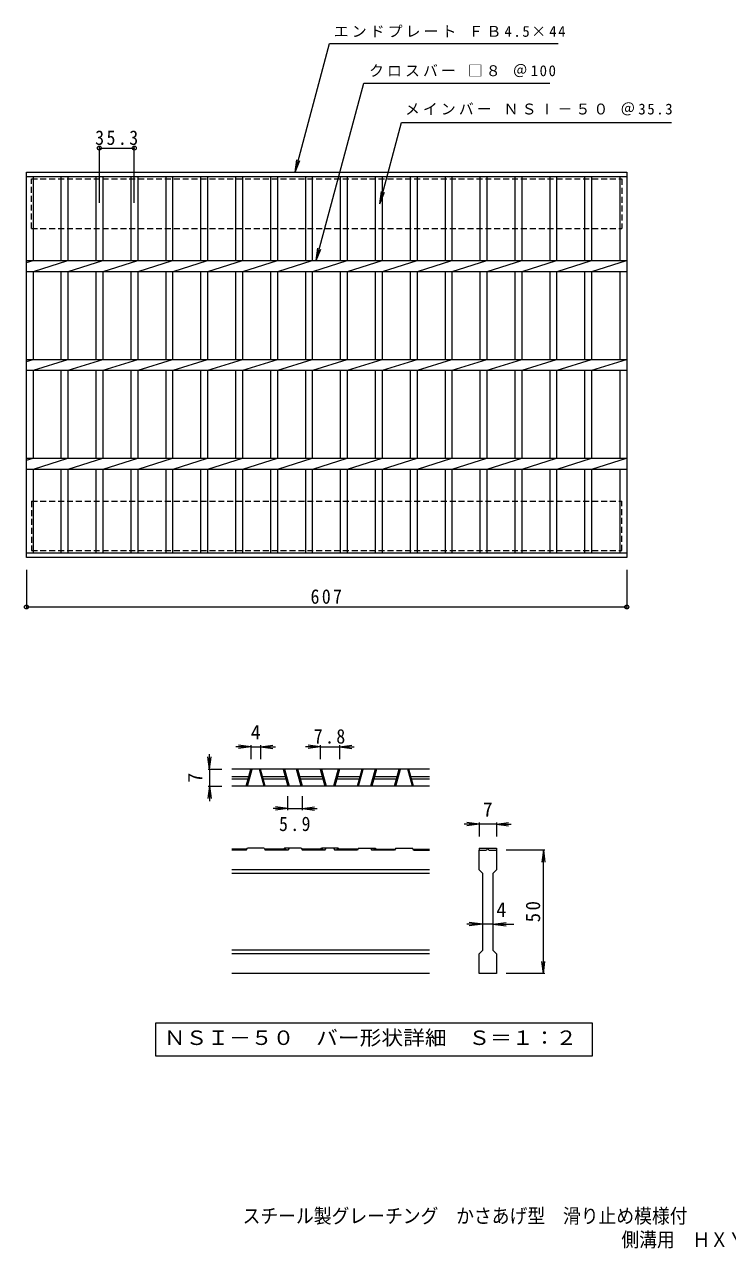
# Model space of a CAD drawing. Units: millimetres, scale not verified, with parts at other scales. Extents: x -640 to 782, y -687 to 552.
# Drawn here: x -640 to 71, y -687 to 552 of the extents above; entities that cross this region are included whole.
import ezdxf
from ezdxf.enums import TextEntityAlignment as Align

# ---------------------------------------------------------------- set-up
doc = ezdxf.new("R2010")
doc.units = ezdxf.units.MM
doc.header["$LTSCALE"] = 5
doc.header["$PDMODE"] = 32
doc.header["$PDSIZE"] = 4
doc.linetypes.add('DASHED1', pattern=[1.8, 1.2, -0.6])
for name, color, linetype, lineweight in [('1-1_1-1ﾚｲﾔ', 2, 'Continuous', 9), ('1-2_1-2ﾚｲﾔ', 3, 'Continuous', 9), ('1-4_1-4ﾚｲﾔ', 7, 'Continuous', 9), ('D-0', 7, 'Continuous', 9), ('D-2', 3, 'Continuous', 9), ('D-4', 7, 'Continuous', 9)]:
    doc.layers.add(name, color=color, linetype=linetype, lineweight=lineweight)
doc.layers.add('F-5_F-5ﾚｲﾔ', color=2, linetype='Continuous')
doc.styles.add('ＭＳ ゴシック', font='')
doc.styles.get('ＭＳ ゴシック').set_extended_font_data('MS Gothic')

msp = doc.modelspace()

# ---------------------------------------------------------------- linework, layer by layer
at = {"layer": '1-1_1-1ﾚｲﾔ', "linetype": 'DASHED1'}
for p, q in [((-633.042, 345.618), (-633.042, 395.618)), ((-633.042, 345.618), (-36.042, 345.618)), ((-633.042, 69.618), (-633.042, 19.618)), ((-633.042, 69.618), (-36.042, 69.618))]:
    msp.add_line(p, q, dxfattribs=at)
for points in [[(-633.042, 395.618), (-36.042, 395.618), (-36.042, 345.618)], [(-633.042, 19.618), (-36.042, 19.618), (-36.042, 69.618)]]:
    msp.add_lwpolyline(points, dxfattribs=at)
at = {"layer": '1-2_1-2ﾚｲﾔ'}
for p, q in [((-638.042, 402.618), (-31.042, 402.618)), ((-638.042, 12.618), (-638.042, 402.618)), ((-638.042, 398.118), (-31.042, 398.118)), ((-631.042, 313.118), (-631.042, 398.118)), ((-603.142, 398.118), (-603.142, 313.118)), ((-596.142, 398.118), (-596.142, 313.118)), ((-567.841, 398.118), (-567.841, 313.118)), ((-560.842, 398.118), (-560.842, 313.118)), ((-532.541, 398.118), (-532.541, 313.118)), ((-525.541, 398.118), (-525.541, 313.118)), ((-497.242, 398.118), (-497.242, 313.118)), ((-490.242, 398.118), (-490.242, 313.118)), ((-461.942, 398.118), (-461.942, 313.118)), ((-454.941, 398.118), (-454.941, 313.118)), ((-426.641, 398.118), (-426.641, 313.118)), ((-419.641, 398.118), (-419.641, 313.118)), ((-391.342, 398.118), (-391.342, 313.118)), ((-384.342, 398.118), (-384.342, 313.118)), ((-356.042, 398.118), (-356.042, 313.118)), ((-349.042, 398.118), (-349.042, 313.118)), ((-320.741, 398.118), (-320.741, 313.118)), ((-313.741, 398.118), (-313.741, 313.118)), ((-285.442, 398.118), (-285.442, 313.118)), ((-278.442, 398.118), (-278.442, 313.118)), ((-250.141, 398.118), (-250.141, 313.118)), ((-243.142, 398.118), (-243.142, 313.118)), ((-214.842, 398.118), (-214.842, 313.118)), ((-207.842, 398.118), (-207.842, 313.118)), ((-179.542, 398.118), (-179.542, 313.118)), ((-172.542, 398.118), (-172.542, 313.118)), ((-144.242, 398.118), (-144.242, 313.118)), ((-137.242, 398.118), (-137.242, 313.118)), ((-108.943, 398.118), (-108.943, 313.118)), ((-101.942, 398.118), (-101.942, 313.118)), ((-73.643, 398.118), (-73.643, 313.118)), ((-66.643, 398.118), (-66.643, 313.118)), ((-38.042, 398.118), (-38.042, 313.118)), ((-31.042, 402.618), (-31.042, 12.618)), ((-638.042, 311.038), (-631.442, 313.118)), ((-638.042, 313.118), (-31.042, 313.118)), ((-631.042, 302.118), (-596.142, 313.118)), ((-595.742, 302.118), (-560.842, 313.118)), ((-560.441, 302.118), (-525.542, 313.118)), ((-525.142, 302.118), (-490.242, 313.118)), ((-489.842, 302.118), (-454.942, 313.118)), ((-454.542, 302.118), (-419.642, 313.118)), ((-419.241, 302.118), (-384.342, 313.118)), ((-383.942, 302.118), (-349.042, 313.118)), ((-348.642, 302.118), (-313.742, 313.118)), ((-313.341, 302.118), (-278.442, 313.118)), ((-278.042, 302.118), (-243.142, 313.118)), ((-242.742, 302.118), (-207.842, 313.118)), ((-207.442, 302.118), (-172.542, 313.118)), ((-172.142, 302.118), (-137.242, 313.118)), ((-136.842, 302.118), (-101.942, 313.118)), ((-101.542, 302.118), (-66.642, 313.118)), ((-66.243, 302.118), (-31.343, 313.118)), ((-638.042, 302.118), (-31.042, 302.118)), ((-631.042, 213.117), (-631.042, 302.118)), ((-603.142, 302.118), (-603.142, 213.117)), ((-596.142, 302.118), (-596.142, 213.117)), ((-567.841, 302.118), (-567.841, 213.117)), ((-560.842, 302.118), (-560.842, 213.117)), ((-532.541, 302.118), (-532.541, 213.117)), ((-525.541, 302.118), (-525.541, 213.117)), ((-497.242, 302.118), (-497.242, 213.117)), ((-490.242, 302.118), (-490.242, 213.117)), ((-461.942, 302.118), (-461.942, 213.117)), ((-454.941, 302.118), (-454.941, 213.117)), ((-426.641, 302.118), (-426.641, 213.117)), ((-419.641, 302.118), (-419.641, 213.117)), ((-391.342, 302.118), (-391.342, 213.117)), ((-384.342, 302.118), (-384.342, 213.117)), ((-356.042, 302.118), (-356.042, 213.117)), ((-349.042, 302.118), (-349.042, 213.117)), ((-320.741, 302.118), (-320.741, 213.117)), ((-313.741, 302.118), (-313.741, 213.117)), ((-285.442, 302.118), (-285.442, 213.117)), ((-278.442, 302.118), (-278.442, 213.117)), ((-250.141, 302.118), (-250.141, 213.117)), ((-243.142, 302.118), (-243.142, 213.117)), ((-214.842, 302.118), (-214.842, 213.117)), ((-207.842, 302.118), (-207.842, 213.117)), ((-179.542, 302.118), (-179.542, 213.117)), ((-172.542, 302.118), (-172.542, 213.117)), ((-144.242, 302.118), (-144.242, 213.117)), ((-137.242, 302.118), (-137.242, 213.117)), ((-108.943, 302.118), (-108.943, 213.117)), ((-101.942, 302.118), (-101.942, 213.117)), ((-73.643, 302.118), (-73.643, 213.117)), ((-66.643, 302.118), (-66.643, 213.117)), ((-38.042, 302.118), (-38.042, 213.117)), ((-638.042, 211.038), (-631.442, 213.118)), ((-638.042, 213.117), (-31.042, 213.117)), ((-631.042, 202.118), (-596.142, 213.118)), ((-595.742, 202.118), (-560.842, 213.118)), ((-560.441, 202.118), (-525.542, 213.118)), ((-525.142, 202.118), (-490.242, 213.118)), ((-489.842, 202.118), (-454.942, 213.118)), ((-454.542, 202.118), (-419.642, 213.118)), ((-419.241, 202.118), (-384.342, 213.118)), ((-383.942, 202.118), (-349.042, 213.118)), ((-348.642, 202.118), (-313.742, 213.118)), ((-313.341, 202.118), (-278.442, 213.118)), ((-278.042, 202.118), (-243.142, 213.118)), ((-242.742, 202.118), (-207.842, 213.118)), ((-207.442, 202.118), (-172.542, 213.118)), ((-172.142, 202.118), (-137.242, 213.118)), ((-136.842, 202.118), (-101.942, 213.118)), ((-101.542, 202.118), (-66.642, 213.118)), ((-66.243, 202.118), (-31.343, 213.118)), ((-638.042, 202.118), (-31.042, 202.118)), ((-631.042, 113.117), (-631.042, 202.118)), ((-603.142, 202.118), (-603.142, 113.117)), ((-596.142, 202.118), (-596.142, 113.117)), ((-567.841, 202.118), (-567.841, 113.117)), ((-560.842, 202.118), (-560.842, 113.117)), ((-532.541, 202.118), (-532.541, 113.117)), ((-525.541, 202.118), (-525.541, 113.117)), ((-497.242, 202.118), (-497.242, 113.117)), ((-490.242, 202.118), (-490.242, 113.117)), ((-461.942, 202.118), (-461.942, 113.117)), ((-454.941, 202.118), (-454.941, 113.117)), ((-426.641, 202.118), (-426.641, 113.117)), ((-419.641, 202.118), (-419.641, 113.117)), ((-391.342, 202.118), (-391.342, 113.117)), ((-384.342, 202.118), (-384.342, 113.117)), ((-356.042, 202.118), (-356.042, 113.117)), ((-349.042, 202.118), (-349.042, 113.117)), ((-320.741, 202.118), (-320.741, 113.117)), ((-313.741, 202.118), (-313.741, 113.117)), ((-285.442, 202.118), (-285.442, 113.117)), ((-278.442, 202.118), (-278.442, 113.117)), ((-250.141, 202.118), (-250.141, 113.117)), ((-243.142, 202.118), (-243.142, 113.117)), ((-214.842, 202.118), (-214.842, 113.117)), ((-207.842, 202.118), (-207.842, 113.117)), ((-179.542, 202.118), (-179.542, 113.117)), ((-172.542, 202.118), (-172.542, 113.117)), ((-144.242, 202.118), (-144.242, 113.117)), ((-137.242, 202.118), (-137.242, 113.117)), ((-108.943, 202.118), (-108.943, 113.117)), ((-101.942, 202.118), (-101.942, 113.117)), ((-73.643, 202.118), (-73.643, 113.117)), ((-66.643, 202.118), (-66.643, 113.117)), ((-38.042, 202.118), (-38.042, 113.117)), ((-638.042, 111.038), (-631.442, 113.118)), ((-638.042, 113.117), (-31.042, 113.117)), ((-631.042, 102.118), (-596.142, 113.118)), ((-595.742, 102.118), (-560.842, 113.118)), ((-560.441, 102.118), (-525.542, 113.118)), ((-525.142, 102.118), (-490.242, 113.118)), ((-489.842, 102.118), (-454.942, 113.118)), ((-454.542, 102.118), (-419.642, 113.118)), ((-419.241, 102.118), (-384.342, 113.118)), ((-383.942, 102.118), (-349.042, 113.118)), ((-348.642, 102.118), (-313.742, 113.118)), ((-313.341, 102.118), (-278.442, 113.118)), ((-278.042, 102.118), (-243.142, 113.118)), ((-242.742, 102.118), (-207.842, 113.118)), ((-207.442, 102.118), (-172.542, 113.118)), ((-172.142, 102.118), (-137.242, 113.118)), ((-136.842, 102.118), (-101.942, 113.118)), ((-101.542, 102.118), (-66.642, 113.118)), ((-66.243, 102.118), (-31.343, 113.118)), ((-638.042, 102.118), (-31.042, 102.118)), ((-631.042, 17.118), (-631.042, 102.118)), ((-603.142, 102.118), (-603.142, 17.118)), ((-596.142, 102.118), (-596.142, 17.118)), ((-567.841, 102.118), (-567.841, 17.118)), ((-560.842, 102.118), (-560.842, 17.118)), ((-532.541, 102.118), (-532.541, 17.118)), ((-525.541, 102.118), (-525.541, 17.118)), ((-497.242, 102.118), (-497.242, 17.118)), ((-490.242, 102.118), (-490.242, 17.118)), ((-461.942, 102.118), (-461.942, 17.118)), ((-454.941, 102.118), (-454.941, 17.118)), ((-426.641, 102.118), (-426.641, 17.118)), ((-419.641, 102.118), (-419.641, 17.118)), ((-391.342, 102.118), (-391.342, 17.118)), ((-384.342, 102.118), (-384.342, 17.118)), ((-356.042, 102.118), (-356.042, 17.118)), ((-349.042, 102.118), (-349.042, 17.118)), ((-320.741, 102.118), (-320.741, 17.118)), ((-313.741, 102.118), (-313.741, 17.118)), ((-285.442, 102.118), (-285.442, 17.118)), ((-278.442, 102.118), (-278.442, 17.118)), ((-250.141, 102.118), (-250.141, 17.118)), ((-243.142, 102.118), (-243.142, 17.118)), ((-214.842, 102.118), (-214.842, 17.118)), ((-207.842, 102.118), (-207.842, 17.118)), ((-179.542, 102.118), (-179.542, 17.118)), ((-172.542, 102.118), (-172.542, 17.118)), ((-144.242, 102.118), (-144.242, 17.118)), ((-137.242, 102.118), (-137.242, 17.118)), ((-108.943, 102.118), (-108.943, 17.118)), ((-101.942, 102.118), (-101.942, 17.118)), ((-73.643, 102.118), (-73.643, 17.118)), ((-66.643, 102.118), (-66.643, 17.118)), ((-38.042, 102.118), (-38.042, 17.118)), ((-31.042, 17.118), (-638.042, 17.118)), ((-31.042, 12.618), (-638.042, 12.618))]:
    msp.add_line(p, q, dxfattribs=at)
at = {"layer": '1-4_1-4ﾚｲﾔ'}
for p, q in [((-345.142, 313.118), (-297.046, 492.618)), ((-297.046, 492.618), (-108.697, 492.618)), ((-280.654, 370.618), (-258.682, 452.618)), ((-258.682, 452.618), (14.218, 452.618)), ((-564.342, 371.331), (-564.342, 428.354)), ((-564.342, 426.854), (-529.041, 426.854)), ((-529.041, 371.331), (-529.041, 428.354)), ((-366.322, 402.618), (-364.691, 415.011)), ((-366.322, 402.618), (-361.538, 414.166)), ((-280.654, 370.618), (-279.023, 383.011)), ((-280.654, 370.618), (-275.871, 382.166)), ((-345.142, 313.118), (-343.511, 325.511)), ((-345.142, 313.118), (-340.359, 324.666)), ((-638.042, 0.118), (-638.042, -38.882)), ((-31.042, 0.118), (-31.042, -38.882)), ((-638.042, -37.382), (-31.042, -37.382))]:
    msp.add_line(p, q, dxfattribs=at)
msp.add_lwpolyline([(-366.322, 402.618), (-331.489, 532.618), (-100.371, 532.618)], dxfattribs=at)
for p in [(-564.342, 426.854), (-529.041, 426.854), (-638.042, -37.382), (-31.042, -37.382)]:
    msp.add_point(p, dxfattribs=at)
at = {"layer": 'D-0'}
msp.add_lwpolyline([(-507.48, -458.352), (-507.48, -491.578), (-65.826, -491.578), (-65.826, -458.352)], close=True, dxfattribs=at)
at = {"layer": 'D-2'}
for p, q in [((-230.403, -201.352), (-430.403, -201.352)), ((-430.403, -208.852), (-413.27, -208.852)), ((-415.95, -218.852), (-411.26, -201.352)), ((-414.656, -218.852), (-409.966, -201.352)), ((-397.865, -218.852), (-402.555, -201.352)), ((-396.571, -218.852), (-401.26, -201.352)), ((-399.251, -208.852), (-376.44, -208.852)), ((-378.45, -201.352), (-373.76, -218.852)), ((-377.156, -201.352), (-372.466, -218.852)), ((-360.365, -218.852), (-365.055, -201.352)), ((-359.071, -218.852), (-363.76, -201.352)), ((-361.751, -208.852), (-338.94, -208.852)), ((-340.95, -201.352), (-336.26, -218.852)), ((-339.656, -201.352), (-334.966, -218.852)), ((-322.865, -201.352), (-327.555, -218.852)), ((-321.571, -201.352), (-326.26, -218.852)), ((-323.581, -208.852), (-300.77, -208.852)), ((-303.45, -218.852), (-298.76, -201.352)), ((-302.156, -218.852), (-297.466, -201.352)), ((-285.365, -201.352), (-290.055, -218.852)), ((-284.071, -201.352), (-288.76, -218.852)), ((-286.081, -208.852), (-263.27, -208.852)), ((-265.95, -218.852), (-261.26, -201.352)), ((-264.656, -218.852), (-259.966, -201.352)), ((-247.865, -218.852), (-252.555, -201.352)), ((-246.571, -218.852), (-251.26, -201.352)), ((-249.251, -208.852), (-230.403, -208.852)), ((-430.403, -211.352), (-413.94, -211.352)), ((-230.403, -218.852), (-430.403, -218.852)), ((-398.581, -211.352), (-375.77, -211.352)), ((-361.081, -211.352), (-338.27, -211.352)), ((-324.251, -211.352), (-301.44, -211.352)), ((-286.751, -211.352), (-263.94, -211.352)), ((-248.581, -211.352), (-230.403, -211.352)), ((-415.303, -282.352), (-430.403, -282.352)), ((-415.95, -283.352), (-430.403, -283.352)), ((-415.95, -283.352), (-414.656, -281.352)), ((-397.865, -281.352), (-414.656, -281.352)), ((-397.865, -281.352), (-396.571, -283.352)), ((-375.77, -282.352), (-397.218, -282.352)), ((-373.76, -283.352), (-396.571, -283.352)), ((-377.156, -281.352), (-377.803, -282.352)), ((-360.365, -281.352), (-377.156, -281.352)), ((-375.77, -282.352), (-375.77, -283.352)), ((-372.466, -281.352), (-373.76, -283.352)), ((-360.365, -281.352), (-359.071, -283.352)), ((-338.27, -282.352), (-359.718, -282.352)), ((-336.26, -283.352), (-359.071, -283.352)), ((-340.303, -282.352), (-339.656, -281.352)), ((-322.865, -281.352), (-339.656, -281.352)), ((-338.27, -282.352), (-338.27, -283.352)), ((-336.26, -283.352), (-334.966, -281.352)), ((-327.555, -281.352), (-326.26, -283.352)), ((-303.45, -283.352), (-326.26, -283.352)), ((-324.251, -282.352), (-324.251, -283.352)), ((-302.803, -282.352), (-324.251, -282.352)), ((-322.218, -282.352), (-322.865, -281.352)), ((-302.156, -281.352), (-303.45, -283.352)), ((-302.156, -281.352), (-285.365, -281.352)), ((-290.055, -281.352), (-288.76, -283.352)), ((-265.95, -283.352), (-288.76, -283.352)), ((-286.751, -282.352), (-265.303, -282.352)), ((-286.751, -282.352), (-286.751, -283.352)), ((-285.365, -281.352), (-284.718, -282.352)), ((-264.656, -281.352), (-265.95, -283.352)), ((-264.656, -281.352), (-247.865, -281.352)), ((-246.571, -283.352), (-247.865, -281.352)), ((-247.218, -282.352), (-230.403, -282.352)), ((-246.571, -283.352), (-230.403, -283.352)), ((-180.403, -281.352), (-180.403, -283.352)), ((-180.403, -303.352), (-180.403, -283.352)), ((-180.403, -283.352), (-172.903, -283.352)), ((-171.678, -282.352), (-171.628, -282.352)), ((-170.403, -283.352), (-162.903, -283.352)), ((-162.903, -283.352), (-162.903, -303.352)), ((-230.403, -303.352), (-430.403, -303.352)), ((-230.403, -307.102), (-430.403, -307.102)), ((-180.403, -303.352), (-176.653, -307.102)), ((-176.653, -384.602), (-176.653, -307.102)), ((-166.653, -307.102), (-162.903, -303.352)), ((-166.653, -307.102), (-166.653, -384.602)), ((-230.403, -384.602), (-430.403, -384.602)), ((-230.403, -388.352), (-430.403, -388.352)), ((-180.403, -388.352), (-176.653, -384.602)), ((-180.403, -408.352), (-180.403, -388.352)), ((-166.653, -384.602), (-162.903, -388.352)), ((-162.903, -388.352), (-162.903, -408.352)), ((-230.403, -408.352), (-430.403, -408.352)), ((-162.903, -408.352), (-180.403, -408.352))]:
    msp.add_line(p, q, dxfattribs=at)
msp.add_lwpolyline([(-180.403, -281.352), (-162.903, -281.352), (-162.903, -283.352)], dxfattribs=at)
for centre, start, end in [((-171.678, -283.602), 90, 168.46303), ((-171.628, -283.602), 11.53696, 90)]:
    msp.add_arc(centre, 1.25, start, end, dxfattribs=at)
at = {"layer": 'D-4'}
for p, q in [((-411.26, -178.852), (-426.26, -178.852)), ((-411.26, -178.852), (-423.654, -177.221)), ((-411.26, -178.852), (-423.654, -180.484)), ((-411.26, -177.352), (-411.26, -191.352)), ((-411.26, -178.852), (-401.26, -178.852)), ((-401.26, -178.852), (-388.867, -177.221)), ((-401.26, -177.352), (-401.26, -191.352)), ((-401.26, -178.852), (-388.867, -180.484)), ((-401.26, -178.852), (-386.26, -178.852)), ((-340.95, -178.852), (-355.95, -178.852)), ((-340.95, -178.852), (-353.343, -177.221)), ((-340.95, -178.852), (-353.343, -180.484)), ((-340.95, -177.352), (-340.95, -191.352)), ((-340.95, -178.852), (-321.571, -178.852)), ((-321.571, -178.852), (-309.178, -177.221)), ((-321.571, -177.352), (-321.571, -191.352)), ((-321.571, -178.852), (-309.178, -180.484)), ((-321.571, -178.852), (-306.571, -178.852)), ((-452.903, -201.352), (-454.535, -188.959)), ((-452.903, -201.352), (-452.903, -186.352)), ((-452.903, -201.352), (-451.271, -188.959)), ((-454.403, -201.352), (-440.403, -201.352)), ((-452.903, -201.352), (-452.903, -218.852)), ((-452.903, -218.852), (-454.535, -231.245)), ((-454.403, -218.852), (-440.403, -218.852)), ((-452.903, -218.852), (-451.271, -231.245)), ((-452.903, -218.852), (-452.903, -233.852)), ((-373.76, -242.852), (-373.76, -228.852)), ((-359.071, -242.852), (-359.071, -228.852)), ((-373.76, -241.352), (-388.76, -241.352)), ((-373.76, -241.352), (-386.154, -239.721)), ((-373.76, -241.352), (-386.154, -242.984)), ((-359.071, -241.352), (-346.678, -242.984)), ((-359.071, -241.352), (-344.071, -241.352)), ((-180.403, -257.103), (-195.403, -257.103)), ((-180.403, -257.103), (-192.796, -255.471)), ((-180.403, -257.103), (-192.796, -258.734)), ((-180.403, -255.603), (-180.403, -269.603)), ((-162.903, -257.103), (-180.403, -257.103)), ((-162.903, -257.103), (-150.51, -255.471)), ((-162.903, -255.603), (-162.903, -269.603)), ((-162.903, -257.103), (-150.51, -258.734)), ((-162.903, -257.103), (-147.903, -257.103)), ((-113.903, -283.352), (-152.903, -283.352)), ((-115.403, -283.352), (-117.035, -295.745)), ((-115.403, -283.352), (-113.772, -295.745)), ((-115.403, -408.352), (-115.403, -283.352)), ((-176.653, -358.352), (-192.903, -358.352)), ((-176.653, -358.352), (-190.296, -356.721)), ((-176.653, -358.352), (-190.296, -359.984)), ((-166.653, -358.352), (-176.653, -358.352)), ((-166.653, -358.352), (-153.01, -356.721)), ((-166.653, -358.352), (-153.01, -359.984)), ((-166.653, -358.352), (-145.403, -358.352)), ((-115.403, -408.352), (-117.035, -395.959)), ((-115.403, -408.352), (-113.772, -395.959)), ((-113.903, -408.352), (-152.903, -408.352))]:
    msp.add_line(p, q, dxfattribs=at)
msp.add_lwpolyline([(-373.76, -241.352), (-359.071, -241.352), (-346.678, -239.721)], dxfattribs=at)

# ---------------------------------------------------------------- texts
at = {"layer": '1-4_1-4ﾚｲﾔ', "char_height": 11, "attachment_point": 7, "style": 'ＭＳ ゴシック'}
for s, insert in [('\\T1.21;エンドプレート\\~ＦＢ4.5×44', (-327.222, 538.81)), ('\\T1.21;クロスバー\\~□８\\~＠100', (-291.585, 498.607)), ('\\T1.21;メインバー\\~ＮＳⅠ－５０\\~＠35.3', (-255.337, 459.853))]:
    msp.add_mtext(s, dxfattribs=dict(at, insert=insert))
at = {"layer": '1-4_1-4ﾚｲﾔ', "color": 2, "char_height": 14.66, "attachment_point": 7, "style": 'ＭＳ ゴシック'}
for s, insert in [('\\T1.28;\\W0.9;35.3', (-568.566, 429.854)), ('\\T1.27;\\W0.9;607', (-350.792, -34.382))]:
    msp.add_mtext(s, dxfattribs=dict(at, insert=insert))
at = {"layer": 'D-0', "color": 2, "style": 'ＭＳ ゴシック', "width": 1.1}
msp.add_text('ＮＳＩ－５０\u3000バー形状詳細\u3000Ｓ＝１：２', height=14.66, dxfattribs=at).set_placement((-499.153, -484.965), align=Align.BOTTOM_LEFT)
at = {"layer": 'D-4', "color": 2, "style": 'ＭＳ ゴシック'}
for s, p in [('4', (-411.26, -175.852)), ('7', (-176.653, -254.103)), ('4', (-162.903, -355.352))]:
    msp.add_text(s, height=14.66, dxfattribs=at).set_placement(p, align=Align.BOTTOM_LEFT)
msp.add_text('7', height=14.66, rotation=90, dxfattribs=at).set_placement((-455.903, -215.102), align=Align.BOTTOM_LEFT)
at = {"layer": 'D-4', "color": 2, "char_height": 14.66, "attachment_point": 7, "style": 'ＭＳ ゴシック'}
for s, insert in [('\\T1.27;\\W0.9;7.8', (-347.51, -175.852)), ('\\T1.27;\\W0.9;5.9', (-382.666, -264.352))]:
    msp.add_mtext(s, dxfattribs=dict(at, insert=insert))
at = {"layer": 'D-4', "color": 2, "insert": (-118.403, -356.477), "char_height": 14.66, "attachment_point": 7, "rotation": 90, "style": 'ＭＳ ゴシック'}
msp.add_mtext('\\T1.27;\\W0.95;50', dxfattribs=at)
at = {"layer": 'F-5_F-5ﾚｲﾔ', "style": 'ＭＳ ゴシック', "width": 0.9}
for s, p in [('スチール製グレーチング\u3000かさあげ型\u3000滑り止め模様付\u3000', (-419.528, -665.234)), ('側溝用\u3000ＨＸＹ\u3000３９５０Ａ', (-36.545, -689.202))]:
    msp.add_text(s, height=14.66, dxfattribs=at).set_placement(p, align=Align.BOTTOM_LEFT)

doc.saveas('drawing.dxf')
